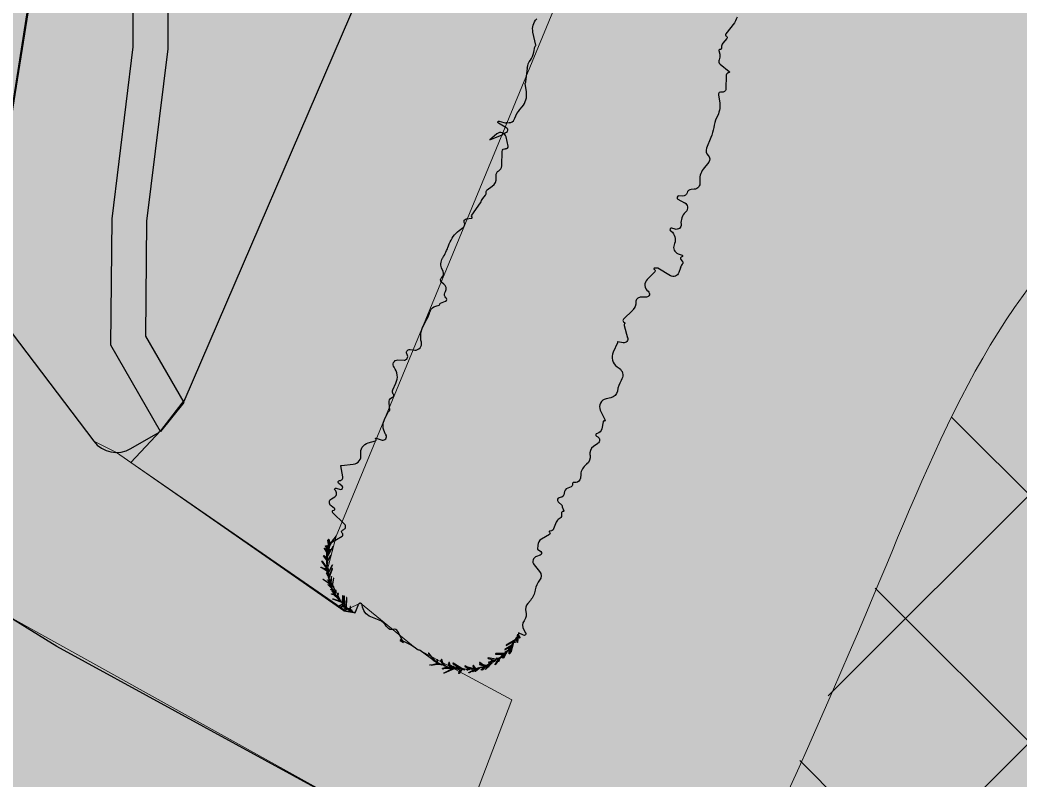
# Model space of a CAD drawing. Header units: metres. Extents: x 68582 to 69192, y 19191 to 19633.
# Drawn here: x 68866.75 to 68884.15, y 19437.65 to 19450.88 of the extents above; entities that cross this region are included whole.
import ezdxf

# ---------------------------------------------------------------- set-up
doc = ezdxf.new("R2010")
doc.units = ezdxf.units.M
doc.layers.get('0').update_dxf_attribs({"lineweight": 15})
doc.layers.add('Kasvillisuus', color=7, linetype='Continuous', lineweight=5)
doc.layers.add('None', color=7, linetype='Continuous', lineweight=5)

msp = doc.modelspace()

# ---------------------------------------------------------------- hatches: boundary and pattern name
at = {"true_color": 0xd1f0d1, "transparency": 33554687}
msp.add_hatch(color=254, dxfattribs=at).paths.add_polyline_path([(68588.122, 19191.443), (69192.296, 19191.443), (69192.296, 19628.232), (68588.122, 19628.232)], flags=0)
at = {"true_color": 0xffffff, "transparency": 33554687}
for points in [[(68853.84, 19438.84), (68849.6, 19440.1), (68841.8, 19439), (68840.808, 19441.718), (68840.998, 19441.866), (68840.998, 19442.21), (68838.164, 19442.598), (68830.39, 19442.197), (68825, 19444.618), (68825.489, 19446.042), (68819.504, 19455.1), (68817.6, 19456.1), (68817.755, 19456.395), (68832.713, 19456.567), (68832.797, 19453.569), (68847.2, 19453.974), (68847.182, 19456.976), (68849.313, 19456.973), (68849.274, 19455.809), (68866.347, 19455.716), (68866.347, 19457.48), (68870.158, 19457.258), (68870.204, 19455.959), (68875.311, 19455.901), (68875.238, 19457.315), (68877.559, 19457.315), (68878.273, 19456.48), (68872.251, 19441.895), (68872.086, 19441.25), (68872.426, 19440.59), (68868.682, 19443.179), (68869.194, 19443.727), (68869.626, 19444.285), (68872.6, 19451.2), (68872.86, 19451.796), (68873.143, 19452.7), (68872.6, 19453.608), (68870.137, 19453.9), (68868.016, 19453.862), (68867.223, 19453.088), (68866.127, 19446.233), (68866.229, 19445.93), (68862.957, 19447.2), (68863.493, 19448.475), (68864.453, 19451.678), (68864.393, 19452.094), (68864.137, 19452.399), (68862.749, 19452.595), (68861.466, 19452.475), (68860.18, 19451.092), (68859.697, 19448.404), (68857.397, 19447.7), (68857.314, 19449.873), (68856.392, 19450.576), (68848.579, 19450.505), (68848.372, 19450.1), (68848.372, 19447.981), (68848.557, 19447.548), (68849.239, 19447.196), (68856.6, 19447)], [(68860.694, 19431.696), (68867.111, 19433.36), (68866.269, 19436.514), (68864.018, 19439.175), (68864.1, 19439.068), (68858.7, 19442.8), (68858.51, 19443.9), (68860.075, 19444.1), (68873.569, 19436.6), (68871.438, 19431), (68869.559, 19432.085), (68868.762, 19427.782), (68868.901, 19427.719), (68869.14, 19427.361), (68869.148, 19427.036), (68868.571, 19425.443), (68865.65, 19417.938), (68861.781, 19413.234), (68853.3, 19412.105), (68846.211, 19413.123), (68846.211, 19410.8), (68853.091, 19410.391), (68856.89, 19410.37), (68860.28, 19410.76), (68863.66, 19412.78), (68866.24, 19416.21), (68872.091, 19430.581), (68873.054, 19433.102), (68875.307, 19439.044), (68873.626, 19439.953), (68872.678, 19440.728), (68872.384, 19440.598), (68868.432, 19443.353), (68868.034, 19443.551), (68866.229, 19445.93), (68862.924, 19447.236), (68861.487, 19446.734), (68860.29, 19447.197), (68859.697, 19448.404), (68857.355, 19447.73), (68856.587, 19447.035), (68853.84, 19438.84), (68860.036, 19433.407)]]:
    msp.add_hatch(color=7, dxfattribs=at).paths.add_polyline_path(points, flags=0)
at = {"lineweight": 35, "true_color": 0x0988ff, "transparency": 33554687}
h = msp.add_hatch(dxfattribs=at)
h.set_pattern_fill('CMU HF', color=150, scale=50, style=0, pattern_type=2)
h.set_pattern_definition([(45, (0, 0), (-2.15526147, 2.15526147), []), (135, (0, 0), (2.15526147, 2.15526147), [])])
h.paths.add_polyline_path([(68885.984, 19447.918), (68886.1, 19448.002), (68886.219, 19448.084), (68886.339, 19448.164), (68886.461, 19448.242), (68886.585, 19448.317), (68886.71, 19448.39), (68886.837, 19448.461), (68886.964, 19448.53), (68887.093, 19448.596), (68887.223, 19448.659), (68887.353, 19448.72), (68887.484, 19448.779), (68887.615, 19448.834), (68887.747, 19448.887), (68887.879, 19448.938), (68888.011, 19448.985), (68888.133, 19449.027), (68888.254, 19449.065), (68888.376, 19449.102), (68888.497, 19449.136), (68888.619, 19449.168), (68888.74, 19449.197), (68888.862, 19449.224), (68888.983, 19449.249), (68889.104, 19449.272), (68889.225, 19449.292), (68889.346, 19449.31), (68889.468, 19449.326), (68889.589, 19449.34), (68889.709, 19449.352), (68889.951, 19449.368), (68890.193, 19449.377), (68890.434, 19449.377), (68890.675, 19449.369), (68890.916, 19449.353), (68891.157, 19449.33), (68891.398, 19449.299), (68891.638, 19449.26), (68891.878, 19449.214), (68892.118, 19449.162), (68892.358, 19449.102), (68892.598, 19449.035), (68892.838, 19448.962), (68893.077, 19448.883), (68893.316, 19448.797), (68893.555, 19448.705), (68893.794, 19448.608), (68894.033, 19448.504), (68894.272, 19448.395), (68894.51, 19448.281), (68894.749, 19448.161), (68895.225, 19447.906), (68895.701, 19447.632), (68896.176, 19447.341), (68896.651, 19447.033), (68897.126, 19446.71), (68897.6, 19446.373), (68898.547, 19445.662), (68899.493, 19444.913), (68907.211, 19438.427), (68909.052, 19436.807), (68909.918, 19435.994), (68910.738, 19435.175), (68911.13, 19434.763), (68911.507, 19434.348), (68911.87, 19433.93), (68912.218, 19433.509), (68912.55, 19433.084), (68912.864, 19432.655), (68913.161, 19432.222), (68913.303, 19432.004), (68913.44, 19431.785), (68913.572, 19431.564), (68913.699, 19431.342), (68913.821, 19431.118), (68913.938, 19430.894), (68914.05, 19430.667), (68914.156, 19430.44), (68914.257, 19430.21), (68914.352, 19429.979), (68914.442, 19429.747), (68914.526, 19429.513), (68914.604, 19429.277), (68914.676, 19429.039), (68914.742, 19428.799), (68914.802, 19428.558), (68914.856, 19428.315), (68914.903, 19428.069), (68914.954, 19427.757), (68914.994, 19427.441), (68915.026, 19427.123), (68915.047, 19426.801), (68915.06, 19426.477), (68915.065, 19426.15), (68915.061, 19425.82), (68915.049, 19425.487), (68915.03, 19425.152), (68915.004, 19424.814), (68914.971, 19424.473), (68914.931, 19424.13), (68914.834, 19423.438), (68914.714, 19422.736), (68914.576, 19422.025), (68914.421, 19421.307), (68912.836, 19414.986), (68912.418, 19413.103), (68912.237, 19412.167), (68912.079, 19411.238), (68911.949, 19410.317), (68911.851, 19409.409), (68911.815, 19408.96), (68911.788, 19408.516), (68911.771, 19408.075), (68911.764, 19407.639), (68911.768, 19407.208), (68911.783, 19406.782), (68911.811, 19406.362), (68911.85, 19405.948), (68911.902, 19405.54), (68911.933, 19405.338), (68911.967, 19405.138), (68912.005, 19404.94), (68912.046, 19404.743), (68912.09, 19404.549), (68912.139, 19404.356), (68912.191, 19404.165), (68912.246, 19403.976), (68912.306, 19403.789), (68912.369, 19403.604), (68912.436, 19403.421), (68912.508, 19403.24), (68912.583, 19403.061), (68912.662, 19402.885), (68912.728, 19402.746), (68912.796, 19402.61), (68912.867, 19402.474), (68912.94, 19402.34), (68913.093, 19402.075), (68913.255, 19401.813), (68913.426, 19401.556), (68913.605, 19401.302), (68913.792, 19401.05), (68913.986, 19400.801), (68914.187, 19400.554), (68914.395, 19400.309), (68914.827, 19399.82), (68917.731, 19396.765), (68918.234, 19396.202), (68918.733, 19395.614), (68919.225, 19394.997), (68919.467, 19394.676), (68919.705, 19394.347), (68919.975, 19393.959), (68920.239, 19393.559), (68920.498, 19393.15), (68920.75, 19392.733), (68920.995, 19392.308), (68921.233, 19391.876), (68921.463, 19391.44), (68921.684, 19390.999), (68921.896, 19390.556), (68922.099, 19390.11), (68922.291, 19389.664), (68922.473, 19389.218), (68922.643, 19388.773), (68922.801, 19388.331), (68922.947, 19387.893), (68923.081, 19387.459), (68923.2, 19387.031), (68923.306, 19386.611), (68923.397, 19386.198), (68923.474, 19385.795), (68923.506, 19385.597), (68923.534, 19385.402), (68923.558, 19385.209), (68923.578, 19385.02), (68923.594, 19384.834), (68923.606, 19384.651), (68923.613, 19384.471), (68923.616, 19384.295), (68923.615, 19384.123), (68923.609, 19383.954), (68923.599, 19383.79), (68923.583, 19383.629), (68923.563, 19383.473), (68923.552, 19383.397), (68923.539, 19383.322), (68923.525, 19383.247), (68923.509, 19383.174), (68923.493, 19383.102), (68923.475, 19383.032), (68923.456, 19382.962), (68923.435, 19382.894), (68923.414, 19382.827), (68923.391, 19382.761), (68923.367, 19382.697), (68923.341, 19382.633), (68923.314, 19382.571), (68923.286, 19382.511), (68923.257, 19382.451), (68923.226, 19382.393), (68923.194, 19382.337), (68923.161, 19382.282), (68923.126, 19382.228), (68923.09, 19382.176), (68923.052, 19382.125), (68923.013, 19382.075), (68922.991, 19382.049), (68922.969, 19382.022), (68922.946, 19381.997), (68922.923, 19381.971), (68922.899, 19381.946), (68922.875, 19381.922), (68922.825, 19381.874), (68922.774, 19381.828), (68922.721, 19381.784), (68922.667, 19381.741), (68922.611, 19381.701), (68922.553, 19381.661), (68922.494, 19381.624), (68922.433, 19381.588), (68922.371, 19381.554), (68922.308, 19381.521), (68922.242, 19381.49), (68922.176, 19381.46), (68922.108, 19381.432), (68922.038, 19381.406), (68921.967, 19381.381), (68921.895, 19381.357), (68921.821, 19381.335), (68921.746, 19381.314), (68921.669, 19381.295), (68921.591, 19381.277), (68921.512, 19381.261), (68921.432, 19381.245), (68921.35, 19381.232), (68921.267, 19381.219), (68921.182, 19381.208), (68921.01, 19381.19), (68920.833, 19381.176), (68920.651, 19381.168), (68920.464, 19381.164), (68920.273, 19381.165), (68920.077, 19381.17), (68919.877, 19381.18), (68919.673, 19381.194), (68919.253, 19381.233), (68918.818, 19381.287), (68918.369, 19381.355), (68917.907, 19381.435), (68917.433, 19381.526), (68916.452, 19381.739), (68910.097, 19383.337), (68909.034, 19383.569), (68907.734, 19383.814), (68906.465, 19384.014), (68905.227, 19384.175), (68898.422, 19384.811), (68897.388, 19384.937), (68896.381, 19385.091), (68895.888, 19385.181), (68895.402, 19385.28), (68894.922, 19385.391), (68894.449, 19385.513), (68893.982, 19385.649), (68893.522, 19385.799), (68893.069, 19385.963), (68892.844, 19386.051), (68892.622, 19386.144), (68892.4, 19386.24), (68892.181, 19386.342), (68891.963, 19386.447), (68891.746, 19386.557), (68891.549, 19386.662), (68891.353, 19386.772), (68890.965, 19387.001), (68890.582, 19387.246), (68890.204, 19387.505), (68889.83, 19387.778), (68889.461, 19388.064), (68889.096, 19388.363), (68888.734, 19388.674), (68888.377, 19388.996), (68888.023, 19389.329), (68887.672, 19389.673), (68887.324, 19390.027), (68886.638, 19390.761), (68885.962, 19391.528), (68885.296, 19392.323), (68884.636, 19393.142), (68878.343, 19401.494), (68877.198, 19403.083), (68876.653, 19403.88), (68876.132, 19404.681), (68875.64, 19405.487), (68875.405, 19405.893), (68875.178, 19406.301), (68874.961, 19406.711), (68874.752, 19407.123), (68874.554, 19407.538), (68874.365, 19407.956), (68874.188, 19408.377), (68874.021, 19408.801), (68873.866, 19409.228), (68873.724, 19409.659), (68873.594, 19410.093), (68873.477, 19410.532), (68873.374, 19410.975), (68873.284, 19411.422), (68873.237, 19411.696), (68873.195, 19411.972), (68873.158, 19412.25), (68873.126, 19412.528), (68873.078, 19413.09), (68873.047, 19413.657), (68873.035, 19414.228), (68873.04, 19414.802), (68873.06, 19415.379), (68873.096, 19415.959), (68873.146, 19416.54), (68873.209, 19417.122), (68873.285, 19417.705), (68873.372, 19418.287), (68873.578, 19419.447), (68873.818, 19420.599), (68874.122, 19421.877), (68874.458, 19423.139), (68874.825, 19424.385), (68875.219, 19425.616), (68875.637, 19426.834), (68876.079, 19428.039), (68877.019, 19430.417), (68882.443, 19442.854), (68882.662, 19443.343), (68882.889, 19443.826), (68883.125, 19444.302), (68883.373, 19444.767), (68883.502, 19444.996), (68883.634, 19445.221), (68883.77, 19445.443), (68883.91, 19445.662), (68884.054, 19445.876), (68884.202, 19446.087), (68884.356, 19446.293), (68884.514, 19446.495), (68884.677, 19446.692), (68884.846, 19446.884), (68885.02, 19447.071), (68885.2, 19447.252), (68885.386, 19447.428), (68885.579, 19447.597), (68885.678, 19447.68), (68885.778, 19447.761), (68885.88, 19447.84)], flags=0)
at = {"layer": 'Kasvillisuus', "true_color": 0xffffff, "transparency": 33554687}
msp.add_hatch(color=7, dxfattribs=at).paths.add_polyline_path([(68869.106, 19452.989), (68871.299, 19452.697), (68872.86, 19451.796), (68872.6, 19451.2), (68871.101, 19452.118), (68869.392, 19452.346), (68869.323, 19451.506), (68869.323, 19450.382), (68868.952, 19447.38), (68868.933, 19445.379), (68869.6, 19444.224), (68869.199, 19443.719), (68868.332, 19445.221), (68868.353, 19447.42), (68868.723, 19450.418), (68868.723, 19451.53), (68868.791, 19452.357), (68867.059, 19452.2), (68867.154, 19452.806)], flags=0)
at = {"layer": 'None', "linetype": 'Continuous', "lineweight": 0, "true_color": 0xffffff, "transparency": 33554687}
h = msp.add_hatch(color=7, dxfattribs=at)
h.paths.add_polyline_path([(68799.84, 19386.02), (68789.95, 19386.9), (68781.97, 19386.61), (68773.27, 19384.56), (68766.62, 19381.94), (68748.84, 19370.6), (68746.75, 19366.63), (68746.49, 19363.19), (68746.68, 19359.75), (68746.03, 19354.21), (68745.717, 19353), (68743.653, 19353), (68744.06, 19354.58), (68744.68, 19359.8), (68744.41, 19364.47), (68740.99, 19370.95), (68732.83, 19377.49), (68729.15, 19380.5), (68725.54, 19384.08), (68723.21, 19387.28), (68721.23, 19392.29), (68719.51, 19395.27), (68718.26, 19396.33), (68715.99, 19397.05), (68713.09, 19396.09), (68709.999, 19395.093), (68706, 19393.939), (68706, 19396.061), (68709, 19396.875), (68712.39, 19397.97), (68715.98, 19399.15), (68723.43, 19403.64), (68726.42, 19405.66), (68738.87, 19414.06), (68755.26, 19419.94), (68769.04, 19422.04), (68772.54, 19421.8), (68773.32, 19423.3), (68774.64, 19437.94), (68769.945, 19438.437), (68769.945, 19440.561), (68775.04, 19440.09), (68776.38, 19443.85), (68778.83, 19449.39), (68788.17, 19454.78), (68799.23, 19458.52), (68810.37, 19459.06), (68812.62, 19459.06), (68813.19, 19459.39), (68812.88, 19460.43), (68812.23, 19461.42), (68807.67, 19464.89), (68804.352, 19467.88), (68807.345, 19467.88), (68809.01, 19466.38), (68816.28, 19460.87), (68820.74, 19459.23), (68822.38, 19459.08), (68863.02, 19459.98), (68877.74, 19459.98), (68881.35, 19460.13), (68882.82, 19460.98), (68884.56, 19462.92), (68885.32, 19464.46), (68885.28, 19464.62), (68886.523, 19467.88), (68889.195, 19467.88), (68887.91, 19464.51), (68888.83, 19461.29), (68890.11, 19460.02), (68896, 19455.662), (68896, 19452.573), (68892.13, 19455.44), (68890.38, 19456.4), (68887.85, 19457.18), (68885.39, 19456.76), (68884.03, 19455.4), (68883.66, 19454.19), (68883.71, 19454.1), (68883.28, 19452.99), (68872.46, 19424.51), (68870.39, 19417.14), (68870.324, 19417.017), (68870.474, 19416.931), (68870.06, 19412.46), (68871.13, 19408.51), (68871.83, 19407.09), (68880.85, 19393.85), (68887.33, 19386.26), (68890.4, 19384.17), (68890.2, 19381.49), (68887.83, 19380.47), (68887.07, 19378.35), (68887.07, 19375.09), (68884.83, 19375.09), (68884.73, 19379.14), (68883.91, 19380.24), (68883.22, 19380.45), (68882.08, 19380.41), (68868.03, 19375.262), (68852.77, 19371.1), (68844.22, 19369.71), (68840.87, 19369.2), (68839.58, 19368.49), (68839.45, 19367.4), (68836.83, 19365.887), (68835.04, 19368.32), (68829.92, 19372.32), (68819.958, 19378.79), (68812.33, 19382.242), (68806.83, 19384.09)], flags=0)
h.paths.add_polyline_path([(68775.85, 19423.46), (68776.37, 19421.28), (68790.55, 19418.32), (68795.86, 19416.83), (68807.28, 19413.96), (68831.23, 19411.69), (68853.45, 19410.37), (68856.89, 19410.37), (68860.28, 19410.76), (68863.66, 19412.78), (68866.24, 19416.21), (68870.38, 19426.08), (68880.96, 19453.92), (68879.25, 19457.05), (68877.45, 19457.48), (68863.03, 19457.48), (68821.63, 19456.56), (68810.43, 19456.56), (68799.7, 19456.04), (68789.2, 19452.49), (68780.77, 19447.62), (68777.69, 19440.94)], flags=0)
h.paths.add_polyline_path([(68870.05, 19404.5), (68868.305, 19405.629), (68865.01, 19407.11), (68858.23, 19407.87), (68853.41, 19407.87), (68831.02, 19409.2), (68806.85, 19411.49), (68795.21, 19414.42), (68789.97, 19415.89), (68774.31, 19419.16), (68769.945, 19419.863), (68769.03, 19420.01), (68755.76, 19418), (68739.78, 19412.27), (68727.67, 19404.09), (68724.16, 19400.73), (68722.5, 19396.61), (68723.23, 19392.69), (68724.97, 19388.26), (68727.16, 19385.29), (68730.49, 19381.99), (68734.25, 19378.92), (68741.76, 19372.9), (68745.33, 19372.02), (68747.84, 19372.34), (68765.71, 19383.73), (68772.69, 19386.48), (68781.68, 19388.6), (68790.1, 19389.11), (68799.84, 19388.21), (68805.18, 19386.88), (68812.83, 19384.23), (68820.66, 19380.72), (68826.29, 19377.07), (68835.18, 19371.98), (68842.61, 19371.51), (68849.74, 19372.37), (68867.92, 19377.04), (68876.83, 19380.304), (68882.08, 19382.65), (68882.98, 19385.18), (68882.4, 19387.3), (68875.5, 19397.08)], flags=0)

# ---------------------------------------------------------------- linework, layer by layer
at = {"color": 7, "true_color": 0xffffff, "transparency": 33554687}
for points in [[(68866.347, 19457.48), (68870.158, 19457.258), (68870.204, 19455.959), (68875.311, 19455.901), (68875.238, 19457.315), (68877.559, 19457.315), (68878.273, 19456.48), (68872.251, 19441.895), (68872.086, 19441.25), (68872.426, 19440.59), (68868.682, 19443.179), (68869.194, 19443.727), (68869.626, 19444.285), (68872.6, 19451.2), (68872.86, 19451.796), (68873.143, 19452.7), (68872.6, 19453.608), (68870.137, 19453.9), (68868.016, 19453.862), (68867.223, 19453.088), (68866.127, 19446.233)], [(68873.054, 19433.102), (68875.307, 19439.044), (68873.626, 19439.953), (68872.678, 19440.728), (68872.384, 19440.598), (68868.432, 19443.353), (68868.034, 19443.551), (68866.229, 19445.93), (68862.924, 19447.236), (68861.487, 19446.734), (68860.29, 19447.197), (68859.697, 19448.404), (68857.355, 19447.73), (68856.587, 19447.035), (68853.84, 19438.84), (68860.036, 19433.407)], [(68866.269, 19436.514), (68864.018, 19439.175), (68864.1, 19439.068), (68858.7, 19442.8), (68858.51, 19443.9), (68860.075, 19444.1), (68873.569, 19436.6)]]:
    msp.add_lwpolyline(points, dxfattribs=at)
msp.add_open_spline([(68885.984, 19447.918), (68886.6, 19448.372), (68892.522, 19451.451), (68903.581, 19440.872), (68917.334, 19430.87), (68912.906, 19416.126), (68910.061, 19402.477), (68920.787, 19395.584), (68927.015, 19377.394), (68906.559, 19385.701), (68891.152, 19383.37), (68881.085, 19398.338), (68872.118, 19409.073), (68873.57, 19421.145), (68876.979, 19430.858), (68881.275, 19439.689), (68883.753, 19446.276), (68885.984, 19447.918)], degree=3, knots=[0, 0, 0, 0, 2.291257, 19.18891, 37.129956, 48.448733, 62.442982, 73.510459, 86.220684, 100.279883, 117.823948, 133.905289, 149.007929, 158.20087, 168.527389, 179.94783, 188.239344, 188.239344, 188.239344, 188.239344])
at = {"layer": 'None', "color": 7, "linetype": 'Continuous', "lineweight": 25, "true_color": 0xffffff, "transparency": 33554687}
for p, q in [((68867.175, 19452.939), (68866.133, 19446.31)), ((68869.626, 19444.285), (68872.895, 19451.875)), ((68866.229, 19445.93), (68868.034, 19443.551)), ((68869.258, 19443.794), (68869.559, 19444.172)), ((68868.682, 19443.42), (68869.116, 19443.671))]:
    msp.add_line(p, q, dxfattribs=at)
at = {"layer": 'None', "color": 7, "linetype": 'Continuous', "lineweight": 25, "transparency": 33554610}
for p, q in [((68879.181, 19450.834), (68879.031, 19450.643)), ((68875.724, 19450.445), (68875.677, 19450.669)), ((68879.052, 19450.56), (68878.982, 19450.478)), ((68875.692, 19450.32), (68875.711, 19450.415)), ((68878.912, 19450.351), (68878.925, 19450.285)), ((68878.955, 19450.405), (68878.956, 19450.389)), ((68878.932, 19450.115), (68879.09, 19449.988)), ((68875.555, 19449.808), (68875.579, 19450.045)), ((68879.04, 19449.924), (68879.031, 19449.681)), ((68875.562, 19449.634), (68875.539, 19449.776)), ((68878.903, 19449.578), (68878.923, 19449.471)), ((68875.449, 19449.324), (68875.489, 19449.371)), ((68878.891, 19449.218), (68878.872, 19449.178)), ((68875.223, 19448.997), (68875.076, 19449.087)), ((68875.091, 19449.12), (68875.209, 19449.085)), ((68875.216, 19449.1), (68875.262, 19449.095)), ((68875.35, 19449.149), (68875.359, 19449.172)), ((68875.048, 19448.899), (68874.925, 19448.795)), ((68874.925, 19448.795), (68875.143, 19448.881)), ((68875.16, 19448.903), (68875.218, 19448.93)), ((68875.245, 19448.687), (68875.208, 19448.846)), ((68878.774, 19448.837), (68878.697, 19448.651)), ((68875.133, 19448.342), (68875.14, 19448.596)), ((68878.735, 19448.407), (68878.639, 19448.286)), ((68875.039, 19448.136), (68875.037, 19448.174)), ((68878.579, 19448.067), (68878.581, 19448.056)), ((68874.804, 19447.773), (68874.851, 19447.834)), ((68874.882, 19447.927), (68874.969, 19447.988)), ((68878.484, 19447.935), (68878.429, 19447.931)), ((68874.614, 19447.487), (68874.766, 19447.702)), ((68878.199, 19447.763), (68878.314, 19447.702)), ((68878.285, 19447.818), (68878.214, 19447.819)), ((68878.337, 19447.544), (68878.328, 19447.536)), ((68874.513, 19447.418), (68874.612, 19447.433)), ((68874.391, 19447.215), (68874.462, 19447.271)), ((68878.07, 19447.214), (68878.08, 19447.207)), ((68878.148, 19447.241), (68878.095, 19447.26)), ((68874.208, 19446.95), (68874.221, 19446.984)), ((68878.14, 19446.989), (68878.133, 19446.97)), ((68878.202, 19446.813), (68878.27, 19446.786)), ((68874.103, 19446.736), (68874.107, 19446.741)), ((68878.251, 19446.713), (68878.275, 19446.684)), ((68874.113, 19446.506), (68874.096, 19446.542)), ((68877.794, 19446.498), (68877.663, 19446.367)), ((68877.848, 19446.56), (68877.787, 19446.559)), ((68878.069, 19446.429), (68877.848, 19446.56)), ((68878.241, 19446.57), (68878.214, 19446.485)), ((68874.126, 19446.284), (68874.092, 19446.31)), ((68874.144, 19446.133), (68874.156, 19446.157)), ((68873.985, 19445.902), (68874.042, 19445.917)), ((68874.068, 19445.951), (68874.156, 19445.988)), ((68877.651, 19446.059), (68877.543, 19446.055)), ((68873.885, 19445.8), (68873.891, 19445.816)), ((68877.415, 19445.833), (68877.25, 19445.671)), ((68873.771, 19445.56), (68873.812, 19445.637)), ((68877.253, 19445.627), (68877.268, 19445.617)), ((68877.265, 19445.565), (68877.324, 19445.351)), ((68877.145, 19445.261), (68877.071, 19445.1)), ((68877.248, 19445.264), (68877.151, 19445.277)), ((68873.539, 19445.145), (68873.619, 19445.137)), ((68873.324, 19444.963), (68873.433, 19444.961)), ((68877.14, 19444.845), (68877.176, 19444.82)), ((68873.237, 19444.443), (68873.291, 19444.558)), ((68877.223, 19444.633), (68877.209, 19444.606)), ((68873.186, 19444.09), (68873.172, 19444.22)), ((68873.22, 19444.309), (68873.235, 19444.317)), ((68877.029, 19444.305), (68876.948, 19444.289)), ((68873.101, 19443.944), (68873.171, 19444.077)), ((68873.17, 19444.08), (68873.178, 19444.08)), ((68876.848, 19444.089), (68876.93, 19443.913)), ((68876.896, 19443.887), (68876.873, 19443.763)), ((68873.12, 19443.658), (68873.107, 19443.679)), ((68872.809, 19443.519), (68872.936, 19443.553)), ((68872.946, 19443.6), (68873.051, 19443.569)), ((68876.807, 19443.512), (68876.729, 19443.455)), ((68876.781, 19443.639), (68876.805, 19443.623)), ((68872.34, 19443.126), (68872.346, 19443.124)), ((68872.347, 19443.126), (68872.55, 19443.147)), ((68876.611, 19443.15), (68876.602, 19443.143)), ((68872.369, 19442.931), (68872.334, 19443.122)), ((68876.507, 19442.97), (68876.501, 19442.903)), ((68872.355, 19442.769), (68872.295, 19442.819)), ((68876.426, 19442.833), (68876.389, 19442.832)), ((68872.251, 19442.731), (68872.326, 19442.711)), ((68876.342, 19442.757), (68876.282, 19442.733)), ((68872.17, 19442.546), (68872.227, 19442.58)), ((68876.113, 19442.496), (68876.185, 19442.432)), ((68876.152, 19442.569), (68876.133, 19442.566)), ((68872.222, 19442.379), (68872.163, 19442.424)), ((68872.4, 19442.105), (68872.185, 19442.316)), ((68872.191, 19442.327), (68872.19, 19442.328)), ((68872.194, 19442.34), (68872.217, 19442.347)), ((68876.174, 19442.307), (68876.174, 19442.259)), ((68876.184, 19442.404), (68876.212, 19442.339)), ((68876.079, 19442.137), (68876.036, 19442.022)), ((68872.362, 19441.999), (68872.388, 19442.014)), ((68875.965, 19441.927), (68875.823, 19441.844)), ((68875.978, 19441.983), (68875.972, 19441.984)), ((68872.103, 19441.565), (68872.128, 19441.742)), ((68872.129, 19441.742), (68872.107, 19441.587)), ((68872.132, 19441.694), (68872.108, 19441.823)), ((68872.113, 19441.824), (68872.138, 19441.715)), ((68872.145, 19441.736), (68872.118, 19441.838)), ((68872.12, 19441.652), (68872.148, 19441.788)), ((68872.124, 19441.84), (68872.153, 19441.756)), ((68872.149, 19441.788), (68872.126, 19441.673)), ((68872.138, 19441.715), (68872.197, 19441.831)), ((68872.195, 19441.832), (68872.145, 19441.736)), ((68872.153, 19441.756), (68872.251, 19441.895)), ((68872.249, 19441.897), (68872.16, 19441.777)), ((68872.16, 19441.777), (68872.357, 19441.897)), ((68875.759, 19441.74), (68875.755, 19441.672)), ((68872.041, 19441.56), (68872.095, 19441.5)), ((68872.107, 19441.587), (68872.049, 19441.68)), ((68872.055, 19441.684), (68872.111, 19441.609)), ((68872.115, 19441.63), (68872.066, 19441.723)), ((68872.072, 19441.727), (68872.12, 19441.652)), ((68872.126, 19441.673), (68872.087, 19441.728)), ((68872.091, 19441.412), (68872.089, 19441.606)), ((68872.089, 19441.606), (68872.091, 19441.434)), ((68872.156, 19441.562), (68872.092, 19441.456)), ((68872.103, 19441.627), (68872.093, 19441.478)), ((68872.094, 19441.733), (68872.132, 19441.694)), ((68872.095, 19441.5), (68872.129, 19441.672)), ((68872.128, 19441.672), (68872.097, 19441.522)), ((68872.097, 19441.522), (68872.142, 19441.669)), ((68872.1, 19441.544), (68872.203, 19441.716)), ((68872.14, 19441.669), (68872.1, 19441.544)), ((68872.2, 19441.718), (68872.103, 19441.565)), ((68872.103, 19441.461), (68872.108, 19441.627)), ((68872.111, 19441.609), (68872.122, 19441.613)), ((68872.123, 19441.623), (68872.115, 19441.63)), ((68875.803, 19441.565), (68875.74, 19441.544)), ((68875.755, 19441.668), (68875.812, 19441.628)), ((68872.094, 19441.325), (68872.006, 19441.459)), ((68872.01, 19441.462), (68872.093, 19441.347)), ((68872.093, 19441.478), (68872.035, 19441.556)), ((68872.091, 19441.434), (68872.16, 19441.559)), ((68872.096, 19441.422), (68872.091, 19441.412)), ((68872.091, 19441.39), (68872.099, 19441.421)), ((68872.101, 19441.392), (68872.091, 19441.39)), ((68872.092, 19441.456), (68872.097, 19441.456)), ((68872.1, 19441.444), (68872.092, 19441.369)), ((68872.093, 19441.347), (68872.102, 19441.444)), ((68872.102, 19441.231), (68872.19, 19441.398)), ((68872.19, 19441.398), (68872.106, 19441.238)), ((68875.697, 19441.395), (68875.792, 19441.278)), ((68872.099, 19441.281), (68871.99, 19441.35)), ((68871.994, 19441.357), (68872.097, 19441.303)), ((68872.097, 19441.303), (68872.038, 19441.331)), ((68872.041, 19441.34), (68872.094, 19441.325)), ((68872.106, 19441.238), (68872.07, 19441.339)), ((68872.072, 19441.339), (68872.102, 19441.259)), ((68872.114, 19441.195), (68872.086, 19441.25)), ((68872.088, 19441.252), (68872.11, 19441.216)), ((68872.092, 19441.369), (68872.105, 19441.385)), ((68872.094, 19441.344), (68872.099, 19441.281)), ((68872.102, 19441.259), (68872.095, 19441.344)), ((68872.11, 19441.216), (68872.104, 19441.22)), ((68872.133, 19441.229), (68872.114, 19441.195)), ((68872.116, 19441.327), (68872.125, 19441.152)), ((68872.181, 19441.332), (68872.119, 19441.173)), ((68872.131, 19441.131), (68872.119, 19441.328)), ((68872.119, 19441.173), (68872.138, 19441.227)), ((68872.125, 19441.152), (68872.187, 19441.33)), ((68872.159, 19441.048), (68872.024, 19441.143)), ((68872.028, 19441.148), (68872.151, 19441.068)), ((68872.139, 19441.117), (68872.101, 19441.127)), ((68872.101, 19441.103), (68872.137, 19441.11)), ((68872.102, 19441.133), (68872.131, 19441.131)), ((68872.144, 19441.089), (68872.102, 19441.093)), ((68872.194, 19440.967), (68872.113, 19441.05)), ((68872.116, 19441.052), (68872.185, 19440.987)), ((68872.176, 19441.007), (68872.133, 19441.081)), ((68872.134, 19441.082), (68872.167, 19441.027)), ((68872.137, 19441.11), (68872.14, 19441.113)), ((68872.158, 19441.149), (68872.144, 19441.089)), ((68872.151, 19441.068), (68872.163, 19441.148)), ((68872.168, 19441.189), (68872.159, 19441.048)), ((68872.167, 19441.027), (68872.172, 19441.189)), ((68872.204, 19441.164), (68872.176, 19441.007)), ((68872.184, 19440.989), (68872.21, 19441.163)), ((68872.215, 19440.928), (68872.159, 19440.965)), ((68872.161, 19440.97), (68872.204, 19440.948)), ((68872.248, 19440.872), (68872.175, 19440.883)), ((68872.176, 19440.892), (68872.237, 19440.89)), ((68872.26, 19440.853), (68872.18, 19440.939)), ((68872.181, 19440.94), (68872.248, 19440.872)), ((68872.185, 19440.987), (68872.184, 19440.988)), ((68872.186, 19440.957), (68872.194, 19440.967)), ((68872.204, 19440.948), (68872.19, 19440.947)), ((68872.209, 19441.019), (68872.215, 19440.928)), ((68872.225, 19440.909), (68872.213, 19441.02)), ((68872.286, 19440.817), (68872.215, 19440.866)), ((68872.217, 19440.869), (68872.273, 19440.835)), ((68872.245, 19440.946), (68872.225, 19440.909)), ((68872.237, 19440.89), (68872.253, 19440.943)), ((68872.283, 19440.896), (68872.26, 19440.853)), ((68872.273, 19440.835), (68872.291, 19440.893)), ((68875.716, 19440.963), (68875.715, 19440.956)), ((68872.341, 19440.749), (68872.196, 19440.798)), ((68872.198, 19440.804), (68872.326, 19440.766)), ((68872.299, 19440.8), (68872.237, 19440.855)), ((68872.238, 19440.856), (68872.286, 19440.817)), ((68872.312, 19440.783), (68872.27, 19440.834)), ((68872.27, 19440.834), (68872.299, 19440.8)), ((68872.303, 19440.809), (68872.312, 19440.783)), ((68872.326, 19440.766), (68872.306, 19440.81)), ((68872.309, 19440.691), (68872.371, 19440.717)), ((68872.386, 19440.701), (68872.312, 19440.682)), ((68872.317, 19440.773), (68872.341, 19440.749)), ((68872.355, 19440.733), (68872.317, 19440.772)), ((68872.365, 19440.855), (68872.355, 19440.733)), ((68872.371, 19440.717), (68872.373, 19440.855)), ((68872.388, 19440.847), (68872.386, 19440.701)), ((68872.402, 19440.686), (68872.396, 19440.847)), ((68872.431, 19440.824), (68872.418, 19440.671)), ((68872.434, 19440.656), (68872.439, 19440.824)), ((68872.637, 19440.699), (68872.576, 19440.553)), ((68872.64, 19440.707), (68872.637, 19440.699)), ((68875.631, 19440.777), (68875.586, 19440.725)), ((68872.298, 19440.662), (68872.402, 19440.686)), ((68872.418, 19440.671), (68872.299, 19440.654)), ((68872.571, 19440.564), (68872.384, 19440.598)), ((68872.384, 19440.598), (68872.557, 19440.565)), ((68872.394, 19440.651), (68872.503, 19440.602)), ((68872.521, 19440.589), (68872.394, 19440.649)), ((68872.468, 19440.628), (68872.415, 19440.661)), ((68872.416, 19440.663), (68872.451, 19440.642)), ((68872.43, 19440.646), (68872.434, 19440.656)), ((68872.451, 19440.642), (68872.436, 19440.639)), ((68872.483, 19440.634), (68872.468, 19440.628)), ((68872.539, 19440.577), (68872.476, 19440.59)), ((68872.477, 19440.594), (68872.521, 19440.589)), ((68872.485, 19440.635), (68872.483, 19440.634)), ((68872.495, 19440.666), (68872.485, 19440.615)), ((68872.485, 19440.615), (68872.492, 19440.627)), ((68872.503, 19440.602), (68872.504, 19440.665)), ((68872.531, 19440.58), (68872.511, 19440.616)), ((68872.513, 19440.618), (68872.539, 19440.577)), ((68872.557, 19440.565), (68872.547, 19440.568)), ((68872.573, 19440.554), (68872.574, 19440.558)), ((68872.576, 19440.553), (68872.574, 19440.553)), ((68873.001, 19440.432), (68872.857, 19440.491)), ((68875.528, 19440.433), (68875.521, 19440.424)), ((68873.143, 19440.306), (68873.13, 19440.326)), ((68873.423, 19440.045), (68873.326, 19440.237)), ((68875.404, 19440.048), (68875.412, 19440.189)), ((68875.422, 19440.214), (68875.408, 19440.048)), ((68875.412, 19440.189), (68875.446, 19440.131)), ((68875.512, 19440.171), (68875.422, 19440.214)), ((68875.515, 19440.268), (68875.549, 19440.212)), ((68873.367, 19440.081), (68873.423, 19440.045)), ((68873.521, 19440.018), (68873.371, 19440.089)), ((68875.307, 19439.998), (68875.185, 19439.923)), ((68875.365, 19440.091), (68875.209, 19440.001)), ((68875.212, 19439.995), (68875.351, 19440.067)), ((68875.323, 19440.021), (68875.254, 19439.929)), ((68875.254, 19439.929), (68875.307, 19439.998)), ((68875.378, 19440.115), (68875.283, 19439.956)), ((68875.283, 19439.956), (68875.365, 19440.091)), ((68875.286, 19439.873), (68875.323, 19440.021)), ((68875.337, 19440.044), (68875.29, 19439.872)), ((68875.359, 19440.042), (68875.337, 19440.044)), ((68875.351, 19440.067), (68875.366, 19440.054)), ((68875.361, 19440.042), (68875.359, 19440.042)), ((68875.407, 19440.099), (68875.378, 19440.115)), ((68875.386, 19440.078), (68875.39, 19440.139)), ((68875.401, 19440.164), (68875.39, 19440.077)), ((68875.39, 19440.139), (68875.415, 19440.109)), ((68875.438, 19440.124), (68875.401, 19440.164)), ((68873.664, 19439.923), (68873.626, 19439.953)), ((68873.973, 19439.714), (68873.712, 19439.904)), ((68873.857, 19439.857), (68873.973, 19439.714)), ((68873.997, 19439.7), (68873.86, 19439.86)), ((68875.184, 19439.853), (68875.029, 19439.851)), ((68875.029, 19439.842), (68875.164, 19439.834)), ((68875.164, 19439.834), (68875.119, 19439.796)), ((68875.134, 19439.775), (68875.184, 19439.853)), ((68875.203, 19439.872), (68875.136, 19439.773)), ((68875.163, 19439.773), (68875.222, 19439.892)), ((68875.24, 19439.912), (68875.166, 19439.771)), ((68875.188, 19439.918), (68875.291, 19439.976)), ((68875.222, 19439.892), (68875.188, 19439.871)), ((68875.189, 19439.868), (68875.203, 19439.872)), ((68875.248, 19439.897), (68875.24, 19439.912)), ((68875.258, 19439.933), (68875.257, 19439.899)), ((68875.265, 19439.85), (68875.258, 19439.933)), ((68875.271, 19439.934), (68875.275, 19439.954)), ((68875.275, 19439.954), (68875.274, 19439.85)), ((68875.291, 19439.976), (68875.275, 19439.933)), ((68873.884, 19439.658), (68874.045, 19439.675)), ((68874.07, 19439.663), (68873.885, 19439.651)), ((68873.917, 19439.656), (68874.021, 19439.687)), ((68874.045, 19439.675), (68873.919, 19439.647)), ((68873.938, 19439.737), (68874.07, 19439.663)), ((68874.095, 19439.652), (68873.939, 19439.738)), ((68874.005, 19439.743), (68873.997, 19439.7)), ((68874.021, 19439.687), (68874.017, 19439.742)), ((68874.069, 19439.723), (68874.12, 19439.642)), ((68874.145, 19439.632), (68874.075, 19439.727)), ((68874.082, 19439.744), (68874.095, 19439.652)), ((68874.12, 19439.642), (68874.092, 19439.746)), ((68874.112, 19439.662), (68874.145, 19439.632)), ((68874.171, 19439.623), (68874.115, 19439.666)), ((68874.204, 19439.666), (68874.33, 19439.584)), ((68874.357, 19439.58), (68874.207, 19439.67)), ((68874.211, 19439.693), (68874.223, 19439.607)), ((68874.25, 19439.6), (68874.223, 19439.695)), ((68874.284, 19439.678), (68874.439, 19439.573)), ((68874.466, 19439.572), (68874.288, 19439.684)), ((68874.746, 19439.66), (68874.84, 19439.635)), ((68874.748, 19439.688), (68874.814, 19439.626)), ((68874.865, 19439.645), (68874.748, 19439.667)), ((68874.84, 19439.635), (68874.755, 19439.697)), ((68874.891, 19439.656), (68874.771, 19439.563)), ((68874.909, 19439.671), (68874.797, 19439.565)), ((68874.797, 19439.566), (68874.891, 19439.656)), ((68874.964, 19439.703), (68874.826, 19439.607)), ((68874.828, 19439.604), (68874.964, 19439.692)), ((68874.849, 19439.579), (68874.94, 19439.679)), ((68874.964, 19439.692), (68874.852, 19439.576)), ((68874.897, 19439.768), (68875.034, 19439.734)), ((68875.057, 19439.749), (68874.899, 19439.777)), ((68874.9, 19439.616), (68874.915, 19439.667)), ((68874.921, 19439.67), (68874.902, 19439.616)), ((68875.018, 19439.728), (68874.905, 19439.7)), ((68874.905, 19439.697), (68875.011, 19439.719)), ((68874.915, 19439.667), (68874.913, 19439.67)), ((68874.94, 19439.679), (68874.932, 19439.678)), ((68874.95, 19439.733), (68874.988, 19439.705)), ((68875.011, 19439.716), (68874.955, 19439.742)), ((68874.988, 19439.705), (68874.98, 19439.707)), ((68875.011, 19439.719), (68875.012, 19439.717)), ((68875.017, 19439.659), (68875.101, 19439.781)), ((68875.122, 19439.798), (68875.02, 19439.657)), ((68875.034, 19439.734), (68875.022, 19439.735)), ((68875.044, 19439.763), (68875.057, 19439.749)), ((68875.079, 19439.765), (68875.049, 19439.773)), ((68875.076, 19439.721), (68875.079, 19439.765)), ((68875.101, 19439.781), (68875.084, 19439.719)), ((68875.119, 19439.788), (68875.122, 19439.798)), ((68875.12, 19439.796), (68875.143, 19439.816)), ((68875.132, 19439.785), (68875.125, 19439.782)), ((68875.143, 19439.816), (68875.144, 19439.803)), ((68874.104, 19439.595), (68874.25, 19439.6)), ((68874.276, 19439.594), (68874.104, 19439.592)), ((68874.107, 19439.59), (68874.171, 19439.623)), ((68874.197, 19439.615), (68874.11, 19439.582)), ((68874.13, 19439.518), (68874.276, 19439.594)), ((68874.303, 19439.589), (68874.134, 19439.511)), ((68874.158, 19439.634), (68874.197, 19439.615)), ((68874.195, 19439.615), (68874.158, 19439.633)), ((68874.223, 19439.607), (68874.213, 19439.609)), ((68874.272, 19439.616), (68874.384, 19439.577)), ((68874.411, 19439.574), (68874.273, 19439.619)), ((68874.29, 19439.621), (68874.303, 19439.589)), ((68874.33, 19439.584), (68874.298, 19439.625)), ((68874.338, 19439.619), (68874.357, 19439.58)), ((68874.384, 19439.577), (68874.346, 19439.624)), ((68874.384, 19439.512), (68874.411, 19439.574)), ((68874.394, 19439.592), (68874.493, 19439.571)), ((68874.439, 19439.573), (68874.394, 19439.506)), ((68874.52, 19439.572), (68874.395, 19439.595)), ((68874.46, 19439.581), (68874.466, 19439.572)), ((68874.493, 19439.571), (68874.464, 19439.585)), ((68874.494, 19439.634), (68874.575, 19439.575)), ((68874.602, 19439.578), (68874.499, 19439.641)), ((68874.512, 19439.568), (68874.52, 19439.572)), ((68874.548, 19439.573), (68874.513, 19439.566)), ((68874.532, 19439.564), (68874.548, 19439.573)), ((68874.575, 19439.575), (68874.534, 19439.561)), ((68874.542, 19439.609), (68874.629, 19439.581)), ((68874.656, 19439.586), (68874.544, 19439.615)), ((68874.562, 19439.522), (68874.683, 19439.591)), ((68874.71, 19439.596), (68874.564, 19439.519)), ((68874.595, 19439.574), (68874.602, 19439.578)), ((68874.629, 19439.581), (68874.596, 19439.572)), ((68874.63, 19439.539), (68874.71, 19439.596)), ((68874.633, 19439.637), (68874.656, 19439.586)), ((68874.736, 19439.603), (68874.633, 19439.536)), ((68874.683, 19439.591), (68874.644, 19439.643)), ((68874.789, 19439.618), (68874.652, 19439.573)), ((68874.652, 19439.574), (68874.762, 19439.61)), ((68874.671, 19439.543), (68874.736, 19439.603)), ((68874.762, 19439.61), (68874.675, 19439.539)), ((68874.762, 19439.61), (68874.762, 19439.61)), ((68874.768, 19439.566), (68874.865, 19439.645)), ((68874.784, 19439.612), (68874.789, 19439.618)), ((68874.791, 19439.607), (68874.787, 19439.606)), ((68874.814, 19439.626), (68874.808, 19439.617))]:
    msp.add_line(p, q, dxfattribs=at)
at = {"layer": 'None', "color": 7, "linetype": 'Continuous', "lineweight": 25, "true_color": 0xffffff, "transparency": 33554687}
for points in [[(68869.106, 19452.989), (68871.299, 19452.697), (68872.86, 19451.796), (68872.6, 19451.2), (68871.101, 19452.118), (68869.392, 19452.346), (68869.323, 19451.506), (68869.323, 19450.382), (68868.952, 19447.38), (68868.933, 19445.379), (68869.6, 19444.224), (68869.199, 19443.719), (68868.332, 19445.221), (68868.353, 19447.42), (68868.723, 19450.418), (68868.723, 19451.53), (68868.791, 19452.357), (68867.059, 19452.2), (68867.154, 19452.806)], [(68873.569, 19436.6), (68867.392, 19439.977), (68862.5, 19443), (68860.075, 19444.1), (68858.51, 19443.9), (68858.7, 19442.8), (68864, 19439.2), (68866.2, 19436.6), (68867.108, 19433.5), (68871.438, 19431)]]:
    msp.add_lwpolyline(points, close=True, dxfattribs=at)
at = {"layer": 'None', "color": 7, "linetype": 'Continuous', "lineweight": 25, "transparency": 33554610, "extrusion": (0, 0, -1)}
for centre, radius, start, end in [((-68875.939, 19450.723), 0.268, 348.2757, 42.4455), ((-68879.062, 19450.928), 0.151, 197.3222, 218.0403), ((-68879.032, 19450.577), 0.026, 112.7413, 220.721), ((-68875.74, 19450.409), 0.0296, 11.5263, 44.901), ((-68878.78, 19450.254), 0.149, 168.2734, 205.2765), ((-68878.936, 19450.389), 0.0197, 178.958, 283.8861), ((-68875.863, 19450.016), 0.286, 5.8736, 35.8645), ((-68879.081, 19449.977), 0.0139, 128.7105, 269.8644), ((-68875.555, 19449.778), 0.0164, 350.6956, 54.1765), ((-68878.975, 19449.683), 0.0563, 182.0837, 285.8967), ((-68878.504, 19449.395), 0.425, 169.7896, 204.6311), ((-68875.855, 19448.98), 0.532, 21.1643, 40.3031), ((-68875.085, 19449.102), 0.0186, 301.3847, 106.6406), ((-68875.216, 19449.095), 0.00531, 306.65, 96.0494), ((-68875.166, 19448.89), 0.0147, 9.112, 65.5971), ((-68878.086, 19449.121), 0.744, 188.7306, 202.4694), ((-68875.189, 19448.594), 0.0491, 1.5312, 103.4929), ((-68878.668, 19448.46), 0.0852, 132.1356, 218.3616), ((-68875.126, 19448.18), 0.0895, 356.0131, 60.5872), ((-68878.476, 19448.041), 0.106, 172.0666, 265.5109), ((-68874.908, 19447.89), 0.0449, 350.8274, 54.8549), ((-68878.287, 19447.89), 0.0726, 195.1029, 271.4767), ((-68874.899, 19447.698), 0.122, 19.2719, 38.2788), ((-68878.268, 19447.615), 0.099, 117.8501, 225.709), ((-68874.636, 19447.472), 0.0264, 312.6433, 35.1449), ((-68874.519, 19447.377), 0.0417, 333.3174, 81.5937), ((-68878.174, 19447.317), 0.0795, 173.7915, 288.5911), ((-68874.72, 19446.796), 0.533, 20.6974, 51.8775), ((-68877.962, 19447.057), 0.19, 128.0046, 201.0274), ((-68878.265, 19446.773), 0.014, 111.4312, 258.7102), ((-68874.276, 19446.631), 0.201, 333.5344, 31.1539), ((-68878.242, 19446.657), 0.0424, 141.1062, 220.0069), ((-68877.775, 19446.517), 0.0273, 111.2444, 224.7724), ((-68878.119, 19446.515), 0.0994, 197.7919, 300.5283), ((-68874.125, 19446.354), 0.0557, 307.0483, 50.691), ((-68874.207, 19446.102), 0.0708, 308.2349, 26.4736), ((-68877.649, 19446.114), 0.055, 125.7166, 267.9499), ((-68874.075, 19445.932), 0.0203, 2.5309, 67.1106), ((-68877.293, 19445.959), 0.175, 175.9339, 225.5964), ((-68874.018, 19445.771), 0.135, 19.4312, 75.7104), ((-68877.259, 19445.604), 0.0158, 125.3458, 218.9), ((-68874.12, 19445.371), 0.397, 345.5565, 28.4595), ((-68877.128, 19445.269), 0.0184, 169.4078, 204.6558), ((-68877.258, 19445.333), 0.069, 164.5572, 277.5715), ((-68873.533, 19445.089), 0.0563, 326.242, 96.0824), ((-68873.322, 19444.885), 0.0781, 321.8885, 91.3444), ((-68877.092, 19444.7), 0.147, 124.8404, 207.2679), ((-68873.299, 19444.414), 0.0684, 320.5317, 25.4244), ((-68876.999, 19444.451), 0.149, 191.2465, 258.4163), ((-68873.261, 19444.229), 0.0896, 354.0383, 62.4138), ((-68873.17, 19444.08), 0.000546, 302.0466, 88.3093), ((-68873.343, 19443.817), 0.273, 329.6149, 27.6629), ((-68876.922, 19443.909), 0.00879, 154.8725, 288.2039), ((-68876.779, 19443.781), 0.0958, 190.6725, 262.2369), ((-68872.855, 19443.35), 0.175, 350.3852, 74.9413), ((-68872.945, 19443.594), 0.00641, 302.9832, 106.2093), ((-68876.768, 19443.567), 0.0674, 123.3435, 234.0616), ((-68876.516, 19443.274), 0.156, 168.9354, 232.5482), ((-68872.338, 19443.122), 0.00439, 349.3909, 111.3978), ((-68872.347, 19443.125), 0.00108, 335.5202, 84.0932), ((-68872.311, 19442.838), 0.0248, 309.9653, 91.2922), ((-68876.328, 19442.792), 0.0377, 167.7955, 247.8938), ((-68876.424, 19442.91), 0.0773, 185.2726, 268.2548), ((-68872.246, 19442.711), 0.0204, 307.3065, 104.814), ((-68876.14, 19442.647), 0.0793, 182.3995, 260.9102), ((-68872.208, 19442.483), 0.0741, 307.2076, 59.0491), ((-68876.178, 19442.425), 0.00962, 131.7675, 217.241), ((-68872.187, 19442.319), 0.00286, 314.511, 103.8857), ((-68872.196, 19442.333), 0.00778, 320.441, 73.2356), ((-68876.105, 19442.259), 0.0691, 179.8836, 244.5511), ((-68876.202, 19442.334), 0.0111, 156.8308, 290.349), ((-68872.377, 19441.973), 0.0301, 306.227, 60.6284), ((-68875.953, 19441.946), 0.0222, 123.6978, 239.6043), ((-68875.979, 19442.044), 0.0604, 200.9066, 270.757), ((-68872.091, 19441.73), 0.00429, 324.8543, 135.9007), ((-68872.11, 19441.823), 0.00256, 349.3602, 166.7453), ((-68872.121, 19441.839), 0.00313, 344.9493, 160.9029), ((-68872.128, 19441.742), 0.000132, 8.1679, 188.0722), ((-68872.149, 19441.788), 0.000288, 11.5804, 191.2991), ((-68872.038, 19441.558), 0.00362, 323.3587, 138.2342), ((-68872.052, 19441.682), 0.00372, 328.1881, 143.6314), ((-68872.069, 19441.725), 0.00363, 331.9953, 147.3602), ((-68872.089, 19441.606), 0.000116, 359.5316, 179.4548), ((-68875.75, 19441.672), 0.00522, 183.3416, 211.5609), ((-68875.791, 19441.599), 0.0356, 125.0629, 251.6045), ((-68872.008, 19441.461), 0.00267, 326.6647, 144.5174), ((-68872.19, 19441.398), 0.0000266, 27.8293, 207.8293), ((-68871.992, 19441.353), 0.00428, 302.0268, 117.7998), ((-68872.04, 19441.335), 0.00474, 295.3855, 105.6208), ((-68872.071, 19441.339), 0.00097, 340.5018, 159.2029), ((-68872.087, 19441.251), 0.00146, 332.7724, 148.7497), ((-68872.11, 19441.227), 0.00847, 308.7062, 27.8377), ((-68875.702, 19441.204), 0.117, 140.5431, 219.1032), ((-68872.026, 19441.145), 0.00308, 305.2717, 122.8732), ((-68872.102, 19441.098), 0.00511, 275.8772, 79.821), ((-68872.102, 19441.13), 0.00276, 284.9359, 93.8696), ((-68872.114, 19441.051), 0.00178, 315.4173, 133.2721), ((-68872.133, 19441.081), 0.000665, 329.8816, 148.689), ((-68872.16, 19440.968), 0.00262, 303.4416, 117.2649), ((-68872.176, 19440.888), 0.00416, 279.0947, 91.2999), ((-68872.181, 19440.94), 0.000955, 316.7568, 135.6155), ((-68872.186, 19440.989), 0.002, 321.6579, 8.4199), ((-68872.19, 19440.953), 0.00593, 268.7184, 40.7637), ((-68872.216, 19440.868), 0.00185, 304.5943, 121.36), ((-68875.349, 19441.019), 0.372, 189.8073, 220.559), ((-68872.197, 19440.801), 0.00278, 288.8058, 106.4332), ((-68872.238, 19440.856), 0.00108, 311.6146, 129.5895), ((-68872.27, 19440.834), 0.000104, 320.651, 140.3836), ((-68872.311, 19440.686), 0.00479, 255.2137, 67.0547), ((-68872.317, 19440.773), 0.000218, 315.6901, 134.9433), ((-68872.946, 19440.712), 0.239, 291.9376, 356.0338), ((-68872.299, 19440.658), 0.00427, 261.9097, 77.3178), ((-68872.394, 19440.65), 0.000954, 295.3742, 114.4552), ((-68872.416, 19440.662), 0.000641, 302.4611, 120.64), ((-68872.435, 19440.644), 0.00547, 257.7675, 24.3626), ((-68872.476, 19440.592), 0.00203, 282.4867, 97.2618), ((-68872.512, 19440.617), 0.00121, 331.1273, 148.2655), ((-68872.554, 19440.593), 0.0264, 286.5077, 331.1273), ((-68872.574, 19440.554), 0.00101, 258.8431, 20.1991), ((-68875.388, 19440.535), 0.173, 164.4363, 216.0022), ((-68873.211, 19440.349), 0.0803, 250.5783, 327.3202), ((-68875.525, 19440.197), 0.0291, 148.4837, 296.002), ((-68875.362, 19440.049), 0.00679, 131.8303, 274.0026), ((-68875.388, 19440.078), 0.00202, 187.6622, 3.9068), ((-68875.406, 19440.048), 0.00198, 184.799, 3.1908), ((-68875.41, 19440.105), 0.00651, 139.5, 297.5011), ((-68875.442, 19440.128), 0.00557, 149.4308, 317.6135), ((-68873.693, 19439.959), 0.0462, 275.5922, 308.1402), ((-68875.253, 19439.899), 0.00467, 180.664, 331.0057), ((-68875.269, 19439.85), 0.00423, 180.6661, 354.8784), ((-68875.273, 19439.934), 0.00199, 200.5761, 9.4857), ((-68875.288, 19439.873), 0.00202, 195.3915, 13.8646), ((-68873.885, 19439.655), 0.00333, 266.2996, 83.9376), ((-68873.918, 19439.651), 0.00434, 257.6015, 73.0391), ((-68875.011, 19439.717), 0.00104, 161.999, 294.9184), ((-68875.019, 19439.658), 0.00183, 215.8445, 34.4312), ((-68875.018, 19439.731), 0.00259, 155.6289, 256.1871), ((-68875.08, 19439.72), 0.00419, 195.4456, 4.6659), ((-68875.123, 19439.787), 0.00477, 245.7826, 18.5213), ((-68875.124, 19439.803), 0.0193, 178.7228, 245.7826), ((-68875.135, 19439.774), 0.00133, 213.9306, 32.2862), ((-68875.165, 19439.772), 0.00171, 207.5571, 26.0818), ((-68874.104, 19439.594), 0.00161, 269.3933, 88.135), ((-68874.109, 19439.586), 0.00425, 249.2647, 62.5465), ((-68874.132, 19439.515), 0.00402, 245.3401, 62.5429), ((-68874.158, 19439.633), 0.000287, 296.8638, 116.1019), ((-68874.223, 19439.671), 0.0634, 278.821, 296.8638), ((-68874.389, 19439.51), 0.00594, 213.7479, 23.7949), ((-68874.513, 19439.567), 0.00103, 258.8238, 65.6024), ((-68874.533, 19439.562), 0.00182, 250.5256, 59.093), ((-68874.563, 19439.521), 0.00187, 242.0383, 60.4892), ((-68874.595, 19439.573), 0.00104, 254.0292, 59.661), ((-68874.632, 19439.538), 0.00227, 236.9591, 54.2856), ((-68874.652, 19439.574), 0.000153, 252.0095, 71.8586), ((-68874.673, 19439.541), 0.00266, 230.8609, 47.4072), ((-68874.77, 19439.564), 0.00175, 232.1929, 50.5968), ((-68874.786, 19439.61), 0.00333, 267.4866, 39.146), ((-68874.79, 19439.629), 0.0223, 213.2685, 267.4808), ((-68874.797, 19439.566), 0.00046, 226.6249, 46.2199), ((-68874.85, 19439.577), 0.00214, 224.0473, 42.241), ((-68874.901, 19439.616), 0.00118, 199.4405, 16.8919)]:
    msp.add_arc(centre, radius, start, end, dxfattribs=at)
at = {"layer": 'None', "color": 7, "linetype": 'Continuous', "lineweight": 25, "transparency": 33554610}
for centre, radius, start, end in [((68879.509, 19450.788), 0.317, 152.6909, 162.6778), ((68879.053, 19450.626), 0.0273, 141.9597, 247.2587), ((68875.708, 19450.442), 0.0165, 315.099, 11.7243), ((68879.064, 19450.407), 0.109, 139.279, 181.042), ((68875.344, 19450.391), 0.355, 324.1355, 348.4737), ((68878.927, 19450.354), 0.0161, 76.1139, 191.7266), ((68878.971, 19450.164), 0.063, 154.7235, 231.2895), ((68879.081, 19449.922), 0.041, 90.1356, 177.9163), ((68875.532, 19449.81), 0.0226, 305.8235, 354.1264), ((68875.24, 19449.582), 0.326, 319.6969, 9.3044), ((68878.947, 19449.585), 0.0447, 74.1033, 190.2104), ((68875.21, 19449.088), 0.00342, 253.3594, 53.35), ((68875.271, 19449.18), 0.0852, 263.9506, 338.8357), ((68879.456, 19448.911), 0.642, 155.3689, 171.2694), ((68875.112, 19448.824), 0.0987, 13.0344, 130.2434), ((68875.138, 19448.894), 0.0139, 291.7304, 350.888), ((68875.203, 19448.964), 0.0382, 294.4029, 58.6153), ((68875.209, 19448.679), 0.0375, 256.5071, 13.0344), ((68878.801, 19448.607), 0.113, 157.5306, 227.8644), ((68875.033, 19448.345), 0.0999, 299.4128, 358.4688), ((68878.866, 19448.106), 0.289, 141.6384, 187.9334), ((68874.872, 19448.125), 0.167, 305.1451, 3.9869), ((68874.801, 19447.873), 0.0638, 321.7212, 9.1726), ((68878.435, 19447.85), 0.0809, 94.4891, 164.8971), ((68874.646, 19447.786), 0.146, 324.8551, 340.7281), ((68878.213, 19447.789), 0.03, 88.5233, 242.1499), ((68878.507, 19447.353), 0.255, 134.291, 186.2085), ((68874.419, 19447.327), 0.0706, 308.1225, 26.6826), ((68874.61, 19447.444), 0.0111, 278.4063, 47.3567), ((68878.086, 19447.235), 0.0261, 71.4089, 231.9954), ((68878.246, 19446.926), 0.122, 158.9726, 248.5688), ((68873.014, 19447.401), 1.277, 328.8461, 339.3026), ((68878.41, 19446.515), 0.178, 139.9931, 162.2081), ((68878.273, 19446.731), 0.0289, 101.2898, 218.8938), ((68874.034, 19446.466), 0.0888, 309.309, 26.4656), ((68877.787, 19446.55), 0.00815, 90.902, 248.7556), ((68874.065, 19446.203), 0.102, 333.5264, 52.9517), ((68877.761, 19446.27), 0.137, 135.2276, 234.2834), ((68874.038, 19445.934), 0.0173, 284.2896, 357.4691), ((68874.143, 19446.019), 0.034, 292.8894, 51.7651), ((68877.546, 19445.977), 0.0784, 92.0501, 184.0661), ((68872.816, 19446.177), 1.133, 331.5405, 340.5688), ((68877.27, 19445.651), 0.0288, 134.4036, 234.6542), ((68877.297, 19445.574), 0.0327, 141.1, 195.4428), ((68873.63, 19445.244), 0.108, 263.9176, 14.4435), ((68877.15, 19445.273), 0.00424, 82.4285, 190.5922), ((68873.435, 19445.023), 0.0625, 268.6556, 33.758), ((68877.258, 19445.014), 0.206, 155.3442, 235.1596), ((68873.05, 19444.672), 0.267, 334.5756, 38.1115), ((68877.833, 19444.285), 0.702, 152.7321, 168.7535), ((68873.219, 19444.348), 0.0353, 297.5862, 39.4683), ((68876.977, 19444.149), 0.142, 101.5837, 205.1275), ((68873.169, 19444.077), 0.00194, 332.3371, 57.9534), ((68873.177, 19444.089), 0.00844, 271.6907, 5.9617), ((68876.914, 19443.884), 0.0179, 71.7961, 169.3275), ((68873.067, 19443.628), 0.0605, 253.7907, 30.3851), ((68876.795, 19443.66), 0.0259, 97.7631, 236.6565), ((68872.931, 19443.572), 0.0194, 285.0587, 57.0168), ((68872.535, 19443.296), 0.149, 275.9068, 9.6148), ((68876.818, 19443.333), 0.152, 125.9384, 191.0646), ((68876.752, 19442.948), 0.246, 127.4518, 174.7274), ((68872.346, 19443.125), 0.000609, 248.6022, 24.4798), ((68872.313, 19442.92), 0.0574, 268.7078, 10.6091), ((68876.39, 19442.806), 0.0264, 91.7452, 192.2045), ((68872.191, 19442.64), 0.0694, 300.9509, 52.6935), ((68872.334, 19442.743), 0.0333, 255.186, 50.0347), ((68876.32, 19442.64), 0.101, 112.1062, 177.6005), ((68876.14, 19442.526), 0.0401, 99.0898, 228.2325), ((68872.188, 19442.325), 0.00345, 256.1143, 39.559), ((68872.212, 19442.364), 0.0181, 286.7644, 52.7924), ((68876.192, 19442.307), 0.0179, 69.651, 180.1164), ((68876.198, 19442.41), 0.0153, 142.759, 203.1692), ((68872.36, 19442.064), 0.0575, 299.3716, 45.489), ((68876.182, 19442.098), 0.109, 115.4489, 159.0934), ((68872.34, 19441.924), 0.0313, 301.4096, 53.773), ((68875.971, 19441.973), 0.0105, 89.243, 236.3022), ((68872.196, 19441.831), 0.000809, 333.1642, 152.3064), ((68872.25, 19441.896), 0.00137, 324.6547, 143.5985), ((68875.888, 19441.732), 0.129, 120.3957, 176.6584), ((68872.105, 19441.627), 0.0025, 358.1304, 176.2063), ((68872.119, 19441.619), 0.00619, 290.3279, 50.1706), ((68872.129, 19441.672), 0.000532, 348.6623, 168.2644), ((68872.141, 19441.669), 0.000939, 343.1139, 162.2975), ((68872.158, 19441.56), 0.00248, 331.0951, 148.7835), ((68872.201, 19441.717), 0.00212, 329.0069, 147.6631), ((68875.756, 19441.669), 0.0014, 148.4391, 234.9371), ((68872.097, 19441.421), 0.0014, 345.9769, 151.0508), ((68872.097, 19441.461), 0.00529, 268.4051, 358.1304), ((68872.101, 19441.444), 0.000787, 354.7885, 173.599), ((68872.102, 19441.388), 0.00418, 320.7626, 97.26), ((68875.769, 19441.455), 0.0942, 108.3955, 219.4569), ((68872.094, 19441.344), 0.000285, 5.089, 184.5752), ((68872.117, 19441.327), 0.00115, 3.5298, 182.7806), ((68872.135, 19441.228), 0.00293, 340.9794, 152.4397), ((68872.184, 19441.331), 0.00304, 340.7104, 158.6631), ((68872.138, 19441.115), 0.00258, 315.2106, 75.0641), ((68872.161, 19441.148), 0.00259, 351.2362, 166.3962), ((68872.17, 19441.189), 0.00221, 358.1416, 176.3505), ((68872.207, 19441.163), 0.00266, 351.5801, 169.6678), ((68876.076, 19440.9), 0.365, 140.8968, 170.1927), ((68872.211, 19441.02), 0.00214, 6.4869, 183.7972), ((68872.249, 19440.945), 0.00407, 343.3821, 152.3267), ((68872.287, 19440.894), 0.00437, 342.4102, 152.114), ((68872.305, 19440.809), 0.00139, 24.8578, 199.0903), ((68872.369, 19440.855), 0.00383, 359.111, 175.5444), ((68872.392, 19440.847), 0.00379, 2.1161, 179.139), ((68872.435, 19440.824), 0.00422, 358.1667, 175.0311), ((68872.672, 19440.693), 0.0353, 3.9662, 157.4394), ((68875.705, 19440.623), 0.157, 139.441, 195.5637), ((68872.384, 19440.598), 0.00041, 79.4857, 259.2193), ((68872.487, 19440.63), 0.00542, 333.2, 111.7794), ((68872.499, 19440.665), 0.00449, 359.0682, 169.2871), ((68872.57, 19440.559), 0.00466, 339.8009, 79.4857), ((68872.899, 19440.177), 0.275, 32.6798, 68.0624), ((68875.636, 19440.341), 0.141, 143.9978, 211.5163), ((68873.261, 19440.205), 0.0723, 26.7196, 109.4217), ((68873.369, 19440.085), 0.00456, 64.6208, 236.8418), ((68873.282, 19439.516), 0.556, 51.8598, 64.6208), ((68875.211, 19439.998), 0.00346, 119.9983, 297.4679), ((68873.683, 19439.864), 0.0494, 53.9115, 84.4078), ((68873.858, 19439.859), 0.00224, 40.6084, 219.2168), ((68875.029, 19439.846), 0.00462, 90.6659, 266.7361), ((68875.187, 19439.921), 0.00263, 121.5562, 299.0077), ((68875.188, 19439.869), 0.00175, 121.7318, 287.962), ((68875.254, 19439.929), 0.000339, 142.9395, 322.494), ((68875.283, 19439.956), 0.000349, 149.1053, 328.8517), ((68873.938, 19439.738), 0.000589, 61.1008, 240.6537), ((68874.011, 19439.741), 0.00584, 4.2074, 168.7296), ((68874.072, 19439.725), 0.00368, 36.5852, 212.1989), ((68874.087, 19439.744), 0.00544, 14.9326, 188.1865), ((68874.114, 19439.664), 0.00211, 52.8048, 227.4397), ((68874.206, 19439.668), 0.00263, 59.0355, 237.0283), ((68874.217, 19439.694), 0.0059, 15.96, 188.1561), ((68874.286, 19439.681), 0.00343, 57.7909, 235.6914), ((68874.747, 19439.664), 0.00361, 79.4899, 255.2235), ((68874.752, 19439.693), 0.00567, 53.97, 226.8319), ((68874.898, 19439.772), 0.00473, 80.0218, 256.1997), ((68874.905, 19439.699), 0.00175, 103.8129, 281.9612), ((68874.911, 19439.668), 0.00311, 36.4178, 133.3751), ((68874.934, 19439.665), 0.0131, 97.3532, 160.5595), ((68874.953, 19439.737), 0.00481, 65.0816, 233.452), ((68874.977, 19439.685), 0.0214, 81.973, 124.6452), ((68875.022, 19439.733), 0.00191, 87.2148, 204.3711), ((68875.048, 19439.767), 0.00564, 75.6854, 223.6603), ((68875.12, 19439.796), 0.000121, 130.7034, 310.2575), ((68874.272, 19439.617), 0.00148, 72.2811, 250.8551), ((68874.294, 19439.623), 0.00467, 37.8499, 202.5312), ((68874.342, 19439.621), 0.00483, 38.8948, 206.0817), ((68874.395, 19439.593), 0.00134, 79.7049, 258.1766), ((68874.463, 19439.582), 0.00313, 64.6059, 211.1387), ((68874.497, 19439.637), 0.00413, 58.5381, 233.7878), ((68874.543, 19439.612), 0.0027, 75.5905, 252.2), ((68874.639, 19439.639), 0.00619, 36.8164, 204.1698), ((68874.762, 19439.609), 0.000587, 76.1202, 129.1391), ((68874.827, 19439.605), 0.00219, 124.6452, 303.0968)]:
    msp.add_arc(centre, radius, start, end, dxfattribs=at)
at = {"layer": 'None', "color": 7, "linetype": 'Continuous', "lineweight": 25, "true_color": 0xffffff, "transparency": 33554687}
for centre, start, end in [((68869.167, 19444.483), 321.5677, 336.7019), ((68868.866, 19444.104), 300, 321.5677), ((68868.432, 19443.853), 217.1847, 300)]:
    msp.add_arc(centre, 0.5, start, end, dxfattribs=at)

doc.saveas('drawing.dxf')
